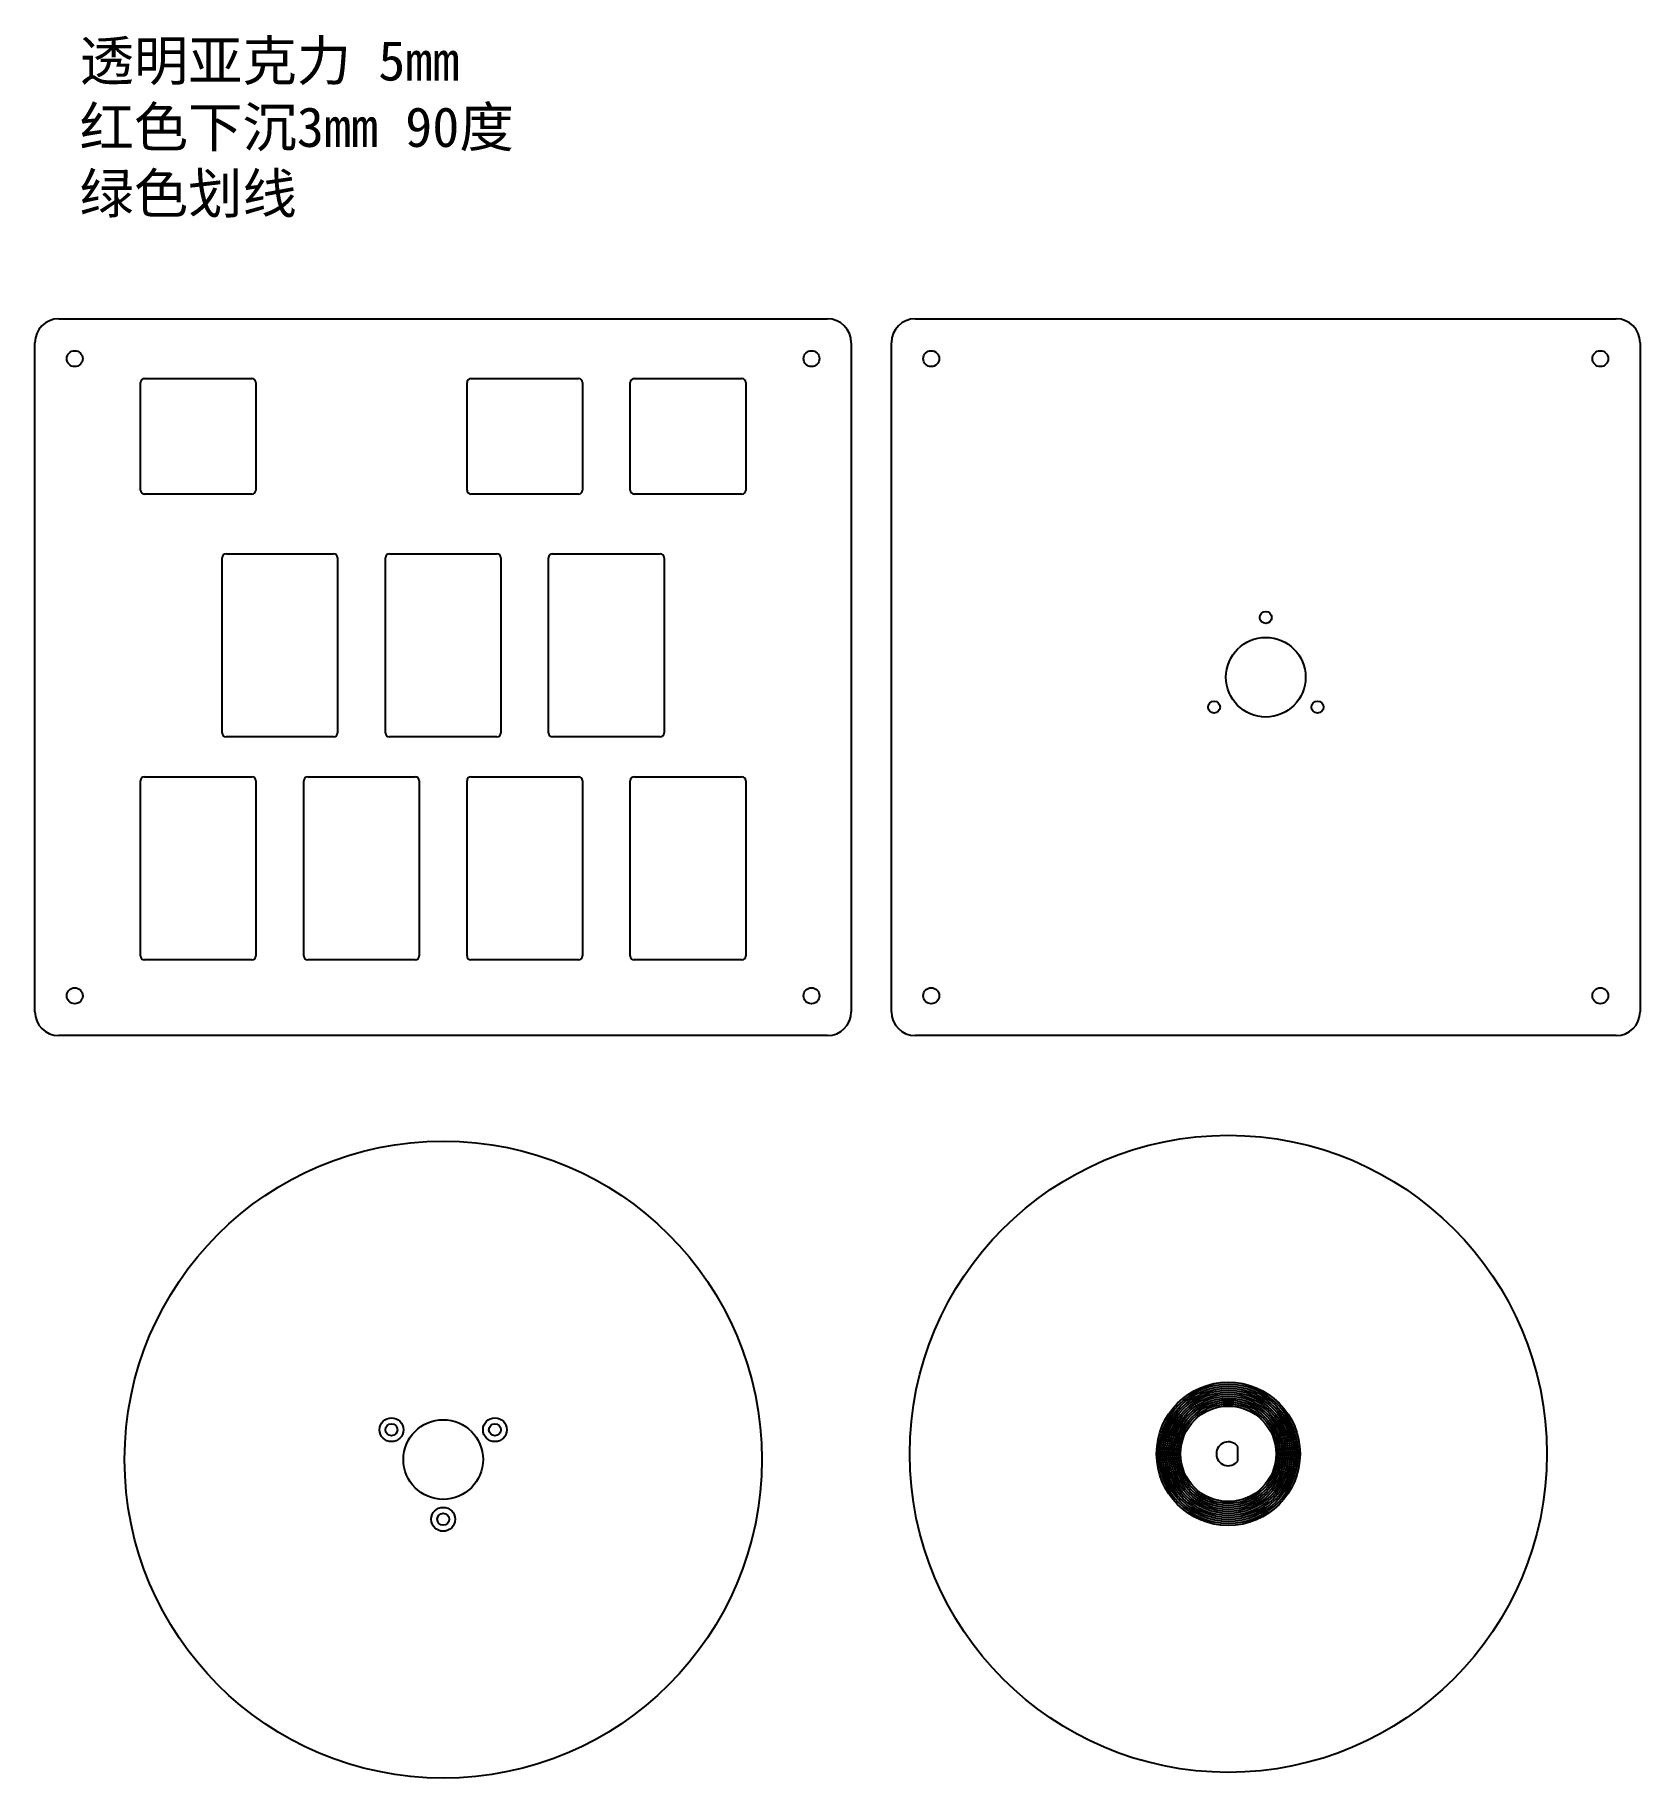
# Model space of a CAD drawing. Header units: millimetres. Extents: x 11 to 415, y 42 to 480.
import ezdxf

# ---------------------------------------------------------------- set-up
doc = ezdxf.new("R2010")
doc.units = ezdxf.units.MM
for name, color, linetype in [('KEYBOARD_PANEL', 7, 'Continuous'), ('TURNTABLE_DISC', 7, 'Continuous'), ('TURNTABLE_DISC_P', 7, 'Continuous'), ('TURNTABLE_PANEL', 7, 'Continuous'), ('默认设置', 7, 'Continuous')]:
    doc.layers.add(name, color=color, linetype=linetype)

# ---------------------------------------------------------------- blocks, each defined once
blk = doc.blocks.new('SE')
at = {"layer": 'KEYBOARD_PANEL', "color": 7, "linetype": 'Continuous'}
for p, q in [((17.45, 408.57), (210.45, 408.57)), ((11.45, 234.57), (11.45, 402.57)), ((216.45, 402.57), (216.45, 234.57)), ((37.95, 365.57), (37.95, 392.57)), ((38.95, 393.57), (65.95, 393.57)), ((66.95, 392.57), (66.95, 365.57)), ((119.95, 365.57), (119.95, 392.57)), ((120.95, 393.57), (147.95, 393.57)), ((148.95, 392.57), (148.95, 365.57)), ((160.95, 365.57), (160.95, 392.57)), ((161.95, 393.57), (188.95, 393.57)), ((189.95, 392.57), (189.95, 365.57)), ((65.95, 364.57), (38.95, 364.57)), ((147.95, 364.57), (120.95, 364.57)), ((188.95, 364.57), (161.95, 364.57)), ((58.45, 304.57), (58.45, 348.57)), ((59.45, 349.57), (86.45, 349.57)), ((87.45, 348.57), (87.45, 304.57)), ((99.45, 304.57), (99.45, 348.57)), ((100.45, 349.57), (127.45, 349.57)), ((128.45, 348.57), (128.45, 304.57)), ((140.45, 304.57), (140.45, 348.57)), ((141.45, 349.57), (168.45, 349.57)), ((169.45, 348.57), (169.45, 304.57)), ((86.45, 303.57), (59.45, 303.57)), ((127.45, 303.57), (100.45, 303.57)), ((168.45, 303.57), (141.45, 303.57)), ((38.95, 293.57), (65.95, 293.57)), ((79.95, 293.57), (106.95, 293.57)), ((120.95, 293.57), (147.95, 293.57)), ((161.95, 293.57), (188.95, 293.57)), ((37.95, 248.57), (37.95, 292.57)), ((66.95, 292.57), (66.95, 248.57)), ((78.95, 248.57), (78.95, 292.57)), ((107.95, 292.57), (107.95, 248.57)), ((119.95, 248.57), (119.95, 292.57)), ((148.95, 292.57), (148.95, 248.57)), ((160.95, 248.57), (160.95, 292.57)), ((189.95, 292.57), (189.95, 248.57)), ((65.95, 247.57), (38.95, 247.57)), ((106.95, 247.57), (79.95, 247.57)), ((147.95, 247.57), (120.95, 247.57)), ((188.95, 247.57), (161.95, 247.57)), ((210.45, 228.57), (17.45, 228.57))]:
    blk.add_line(p, q, dxfattribs=at)
for centre in [(21.45, 398.57), (206.45, 398.57), (21.45, 238.57), (206.45, 238.57)]:
    blk.add_circle(centre, 2, dxfattribs=at)
for centre, radius, start, end in [((17.45, 402.57), 6, 90, 180), ((210.45, 402.57), 6, 0, 90), ((38.95, 392.57), 1, 90, 180), ((65.95, 392.57), 1, 0, 90), ((120.95, 392.57), 1, 90, 180), ((147.95, 392.57), 1, 0, 90), ((161.95, 392.57), 1, 90, 180), ((188.95, 392.57), 1, 0, 90), ((38.95, 365.57), 1, 180, 270), ((65.95, 365.57), 1, 270, 0), ((120.95, 365.57), 1, 180, 270), ((147.95, 365.57), 1, 270, 0), ((161.95, 365.57), 1, 180, 270), ((188.95, 365.57), 1, 270, 0), ((59.45, 348.57), 1, 90, 180), ((86.45, 348.57), 1, 0, 90), ((100.45, 348.57), 1, 90, 180), ((127.45, 348.57), 1, 0, 90), ((141.45, 348.57), 1, 90, 180), ((168.45, 348.57), 1, 0, 90), ((59.45, 304.57), 1, 180, 270), ((86.45, 304.57), 1, 270, 0), ((100.45, 304.57), 1, 180, 270), ((127.45, 304.57), 1, 270, 0), ((141.45, 304.57), 1, 180, 270), ((168.45, 304.57), 1, 270, 0), ((38.95, 292.57), 1, 90, 180), ((65.95, 292.57), 1, 0, 90), ((79.95, 292.57), 1, 90, 180), ((106.95, 292.57), 1, 0, 90), ((120.95, 292.57), 1, 90, 180), ((147.95, 292.57), 1, 0, 90), ((161.95, 292.57), 1, 90, 180), ((188.95, 292.57), 1, 0, 90), ((38.95, 248.57), 1, 180, 270), ((65.95, 248.57), 1, 270, 0), ((79.95, 248.57), 1, 180, 270), ((106.95, 248.57), 1, 270, 0), ((120.95, 248.57), 1, 180, 270), ((147.95, 248.57), 1, 270, 0), ((161.95, 248.57), 1, 180, 270), ((188.95, 248.57), 1, 270, 0), ((17.45, 234.57), 6, 180, 270), ((210.45, 234.57), 6, 270, 0)]:
    blk.add_arc(centre, radius, start, end, dxfattribs=at)
blk = doc.blocks.new('SE1')
at = {"layer": 'TURNTABLE_PANEL', "color": 7, "linetype": 'Continuous'}
for p, q in [((226.51, 408.57), (402.51, 408.57)), ((220.51, 234.57), (220.51, 402.57)), ((408.51, 402.57), (408.51, 234.57)), ((402.51, 228.57), (226.51, 228.57))]:
    blk.add_line(p, q, dxfattribs=at)
for centre, radius in [((230.51, 398.57), 2), ((398.51, 398.57), 2), ((314.51, 333.57), 1.5), ((314.51, 318.57), 10), ((301.52, 311.07), 1.5), ((327.5, 311.07), 1.5), ((230.51, 238.57), 2), ((398.51, 238.57), 2)]:
    blk.add_circle(centre, radius, dxfattribs=at)
for centre, start, end in [((226.51, 402.57), 90, 180), ((402.51, 402.57), 0, 90), ((226.51, 234.57), 180, 270), ((402.51, 234.57), 270, 0)]:
    blk.add_arc(centre, 6, start, end, dxfattribs=at)
blk = doc.blocks.new('B1')
at = {"layer": 'TURNTABLE_DISC_P', "color": 7, "linetype": 'Continuous'}
for centre, radius in [((273.3, 122.08), 80), ((273.3, 122.08), 10), ((260.31, 129.58), 1.5), ((286.29, 129.58), 1.5), ((273.3, 107.08), 1.5)]:
    blk.add_circle(centre, radius, dxfattribs=at)
at = {"layer": 'TURNTABLE_DISC_P', "color": 1}
for centre in [(260.31, 129.58), (286.29, 129.58), (273.3, 107.08)]:
    blk.add_circle(centre, 3, dxfattribs=at)
blk = doc.blocks.new('B2')
h = blk.add_hatch()
h.set_pattern_fill('AR-CONC', color=256)
h.paths.add_polyline_path([(500.64, 123.53, 1), (536.64, 123.53, 1)])
h.paths.add_polyline_path([(530.64, 123.53, -1), (506.64, 123.53, -1)], flags=16)
h.paths.add_polyline_path([(521.02, 125.36), (521.02, 121.7, -2.937379)], flags=0)
at = {"layer": 'TURNTABLE_DISC', "color": 7, "linetype": 'Continuous'}
blk.add_line((521.02, 121.7), (521.02, 125.36), dxfattribs=at)
blk.add_circle((518.64, 123.53), 80, dxfattribs=at)
at = {"layer": 'TURNTABLE_DISC', "color": 3}
for radius in [18, 17.5, 17, 16.5, 16, 15.5, 15, 14.5, 14, 13.5, 13, 12.5, 12]:
    blk.add_circle((518.64, 123.53), radius, dxfattribs=at)
at = {"layer": 'TURNTABLE_DISC', "color": 7, "linetype": 'Continuous'}
blk.add_arc((518.64, 123.53), 3, 37.6012, 322.3988, dxfattribs=at)

msp = doc.modelspace()

# ---------------------------------------------------------------- block references
for name, p in [('B1', (-159.32, 0)), ('B2', (-207.53, 0))]:
    msp.add_blockref(name, p)
at = {"layer": '默认设置'}
for name, p in [('SE', (0, 0)), ('SE1', (6, 0))]:
    msp.add_blockref(name, p, dxfattribs=at)

# ---------------------------------------------------------------- texts
at = {"insert": (22.66, 478.42), "char_height": 10, "attachment_point": 1}
msp.add_mtext_dynamic_manual_height_columns('{\\fSimSun|b0|i0|c134|p2;透明亚克力} 5mm\\P{\\fSimSun|b0|i0|c134|p2;红色下沉}3mm 90{\\fSimSun|b0|i0|c134|p2;度}\\P\\pt30;{\\fSimSun|b0|i0|c134|p2;绿色划线}', width=385.8505, gutter_width=50, heights=[0], dxfattribs=at)

doc.saveas('drawing.dxf')
